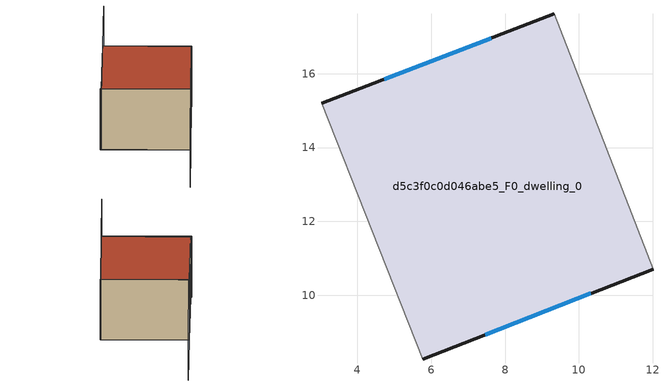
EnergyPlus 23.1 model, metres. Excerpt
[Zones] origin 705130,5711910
d5c3f0c0d046abe5_F0_dwelling_0
 floor ground (EU_floor_Construction): 12.01,10.7 9.33,17.62 3.03,15.2 5.77,8.27 z0
 wall outside (EU_wall_Construction): 3.03,15.2 9.33,17.62 / 12.01,10.7 5.77,8.27 z0:6
 wall adiabatic (EU_wall_Construction): 9.33,17.62 12.01,10.7 / 5.77,8.27 3.03,15.2 z0:6
 window (EU_Window_Construction): 4.73,15.85 7.63,16.97 / 10.32,10.04 7.46,8.93 z1.62:4.38
 roof outside (EU_roof_Construction): 9.33,17.62 12.01,10.7 5.77,8.27 3.03,15.2 z6
shading: 2.99,15.28 5.77,8.27 / 5.77,8.27 0.38,6.13 / 12,10.68 9.33,17.62 / 9.33,17.62 15.08,19.83 z0:6
[Building]
EU S2 Campaign: North Axis=0; Terrain=City; Solar Distribution=FullExterior
[Site:Location]
London: Latitude=51.5; Longitude=-0.5; Time Zone=0; Elevation=25
[SizingPeriod:WeatherFileDays]
AnnualSizingPeriod: Begin Month=1; Begin Day of Month=1; End Month=12; End Day of Month=31; Day of Week for Start Day=Monday; Use Weather File Daylight Saving Period=No; Use Weather File Rain and Snow Indicators=No
[MATERIAL]
EU_InternalMass_Material: Roughness=MediumRough; Thickness=0.1; Conductivity=1; Density=1800; Specific Heat=900; Thermal Absorptance=0.9; Solar Absorptance=0.7; Visible Absorptance=0.7
[MATERIAL:NOMASS] Roughness=MediumRough; Thermal Absorptance=0.9; Solar Absorptance=0.7; Visible Absorptance=0.7
Name | Thermal Resistance
EU_wall_NoMass | 0.727863
EU_roof_NoMass | 0.773354
EU_floor_NoMass | 1.79329
[WINDOWMATERIAL:SIMPLEGLAZINGSYSTEM]
EU_Window_SimpleGlazing: UFactor=2.58614; Solar Heat Gain Coefficient=0.76; Visible Transmittance=0.76
[CONSTRUCTION]
EU_wall_Construction: EU_wall_NoMass
EU_roof_Construction: EU_roof_NoMass
EU_floor_Construction: EU_floor_NoMass
EU_InternalMass_Construction: EU_InternalMass_Material
EU_Window_Construction: EU_Window_SimpleGlazing
[ZONE]
d5c3f0c0d046abe5_F0_dwelling_0: Type=1; Multiplier=1; Ceiling Height=autocalculate; Volume=300.07; Floor Area=autocalculate; Part of Total Floor Area=Yes
[INTERNALMASS]
d5c3f0c0d046abe5_F0_dwelling_0_EU_InternalMass: Construction=EU_InternalMass_Construction; Zone or ZoneList=d5c3f0c0d046abe5_F0_dwelling_0; Surface Area=50.0117
[OTHEREQUIPMENT]
EU_Step8_InternalGain_d5c3f0c0d046abe5_F0_dwelling_0_f000: Fuel Type=Electricity; Zone or ZoneList or Space or SpaceList=d5c3f0c0d046abe5_F0_dwelling_0; Schedule=EU_Step8_GainSchedule_d5c3f0c0d046abe5_F0_dwelling_0_f000; Design Level Calculation Method=Watts/Area; Power per Zone Floor Area=1; Fraction Latent=0; Fraction Radiant=0; Fraction Lost=0; Carbon Dioxide Generation Rate=0; EndUse Subcategory=EU_Step8_InternalGains
[ZONEVENTILATION:DESIGNFLOWRATE]
EU_ConstantAir_d5c3f0c0d046abe5_F0_dwelling_0: Zone or ZoneList or Space or SpaceList=d5c3f0c0d046abe5_F0_dwelling_0; Schedule=EU_AlwaysOn; Design Flow Rate Calculation Method=AirChanges/Hour; Air Changes per Hour=0.484901; Ventilation Type=Natural; Fan Pressure Rise=0; Fan Total Efficiency=1; Constant Term Coefficient=1; Temperature Term Coefficient=0; Velocity Term Coefficient=0; Velocity Squared Term Coefficient=0; Minimum Indoor Temperature=-100; Maximum Indoor Temperature=100; Delta Temperature=-100; Minimum Outdoor Temperature=-100; Maximum Outdoor Temperature=100; Maximum Wind Speed=40
[HVACTEMPLATE:THERMOSTAT]
EU_HeatOnly_d5c3f0c0d046abe5_F0_dwelling_0: Constant Heating Setpoint=20; Constant Cooling Setpoint=50
[HVACTEMPLATE:ZONE:IDEALLOADSAIRSYSTEM]
d5c3f0c0d046abe5_F0_dwelling_0: Template Thermostat=EU_HeatOnly_d5c3f0c0d046abe5_F0_dwelling_0; System Availability Schedule=EU_AlwaysOn; Maximum Heating Supply Air Temperature=50; Minimum Cooling Supply Air Temperature=13; Maximum Heating Supply Air Humidity Ratio=0.0156; Minimum Cooling Supply Air Humidity Ratio=0.0077; Heating Limit=NoLimit; Cooling Limit=NoLimit; Heating Availability Schedule=EU_AlwaysOn; Cooling Availability Schedule=EU_CoolingOff; Dehumidification Control Type=ConstantSensibleHeatRatio; Cooling Sensible Heat Ratio=0.7; Dehumidification Setpoint=60; Humidification Control Type=None; Humidification Setpoint=30; Outdoor Air Method=None; Outdoor Air Flow Rate per Person=0.00944; Outdoor Air Flow Rate per Zone Floor Area=0; Outdoor Air Flow Rate per Zone=0; Demand Controlled Ventilation Type=None; Outdoor Air Economizer Type=NoEconomizer; Heat Recovery Type=None; Sensible Heat Recovery Effectiveness=0.7; Latent Heat Recovery Effectiveness=0.65
[SIZING:ZONE]
d5c3f0c0d046abe5_F0_dwelling_0: Zone Cooling Design Supply Air Temperature Input Method=SupplyAirTemperature; Zone Cooling Design Supply Air Temperature=13; Zone Heating Design Supply Air Temperature Input Method=SupplyAirTemperature; Zone Heating Design Supply Air Temperature=50; Zone Cooling Design Supply Air Humidity Ratio=0.008; Zone Heating Design Supply Air Humidity Ratio=0.008; Cooling Design Air Flow Method=DesignDay; Cooling Design Air Flow Rate=0; Cooling Minimum Air Flow per Zone Floor Area=0.000762; Cooling Minimum Air Flow=0; Cooling Minimum Air Flow Fraction=0.2; Heating Design Air Flow Method=DesignDay; Heating Design Air Flow Rate=0; Heating Maximum Air Flow per Zone Floor Area=0.002032; Heating Maximum Air Flow=0.141576; Heating Maximum Air Flow Fraction=0.3; Account for Dedicated Outdoor Air System=No; Dedicated Outdoor Air System Control Strategy=NeutralSupplyAir; Dedicated Outdoor Air Low Setpoint Temperature for Design=autosize; Dedicated Outdoor Air High Setpoint Temperature for Design=autosize; Zone Load Sizing Method=Sensible Load Only No Latent Load; Zone Latent Cooling Design Supply Air Humidity Ratio Input Method=HumidityRatioDifference; Zone Cooling Design Supply Air Humidity Ratio Difference=0.005; Zone Latent Heating Design Supply Air Humidity Ratio Input Method=HumidityRatioDifference; Zone Humidification Design Supply Air Humidity Ratio Difference=0.005
[SCHEDULE:CONSTANT]
Name | Hourly Value
EU_AlwaysOn | 1
EU_CoolingOff | 0
[SCHEDULE:FILE]
EU_Step8_GainSchedule_d5c3f0c0d046abe5_F0_dwelling_0_f000: File=../../schedules/d5c3f0c0d046abe5/d5c3f0c0d046abe5_F0_dwelling_0_f000_gain.csv; Column Number=1; Rows to Skip at Top=0; Number of Hours of Data=8760; Column Separator=Comma; Interpolate to Timestep=No; Minutes per Item=60; Adjust Schedule for Daylight Savings=Yes
